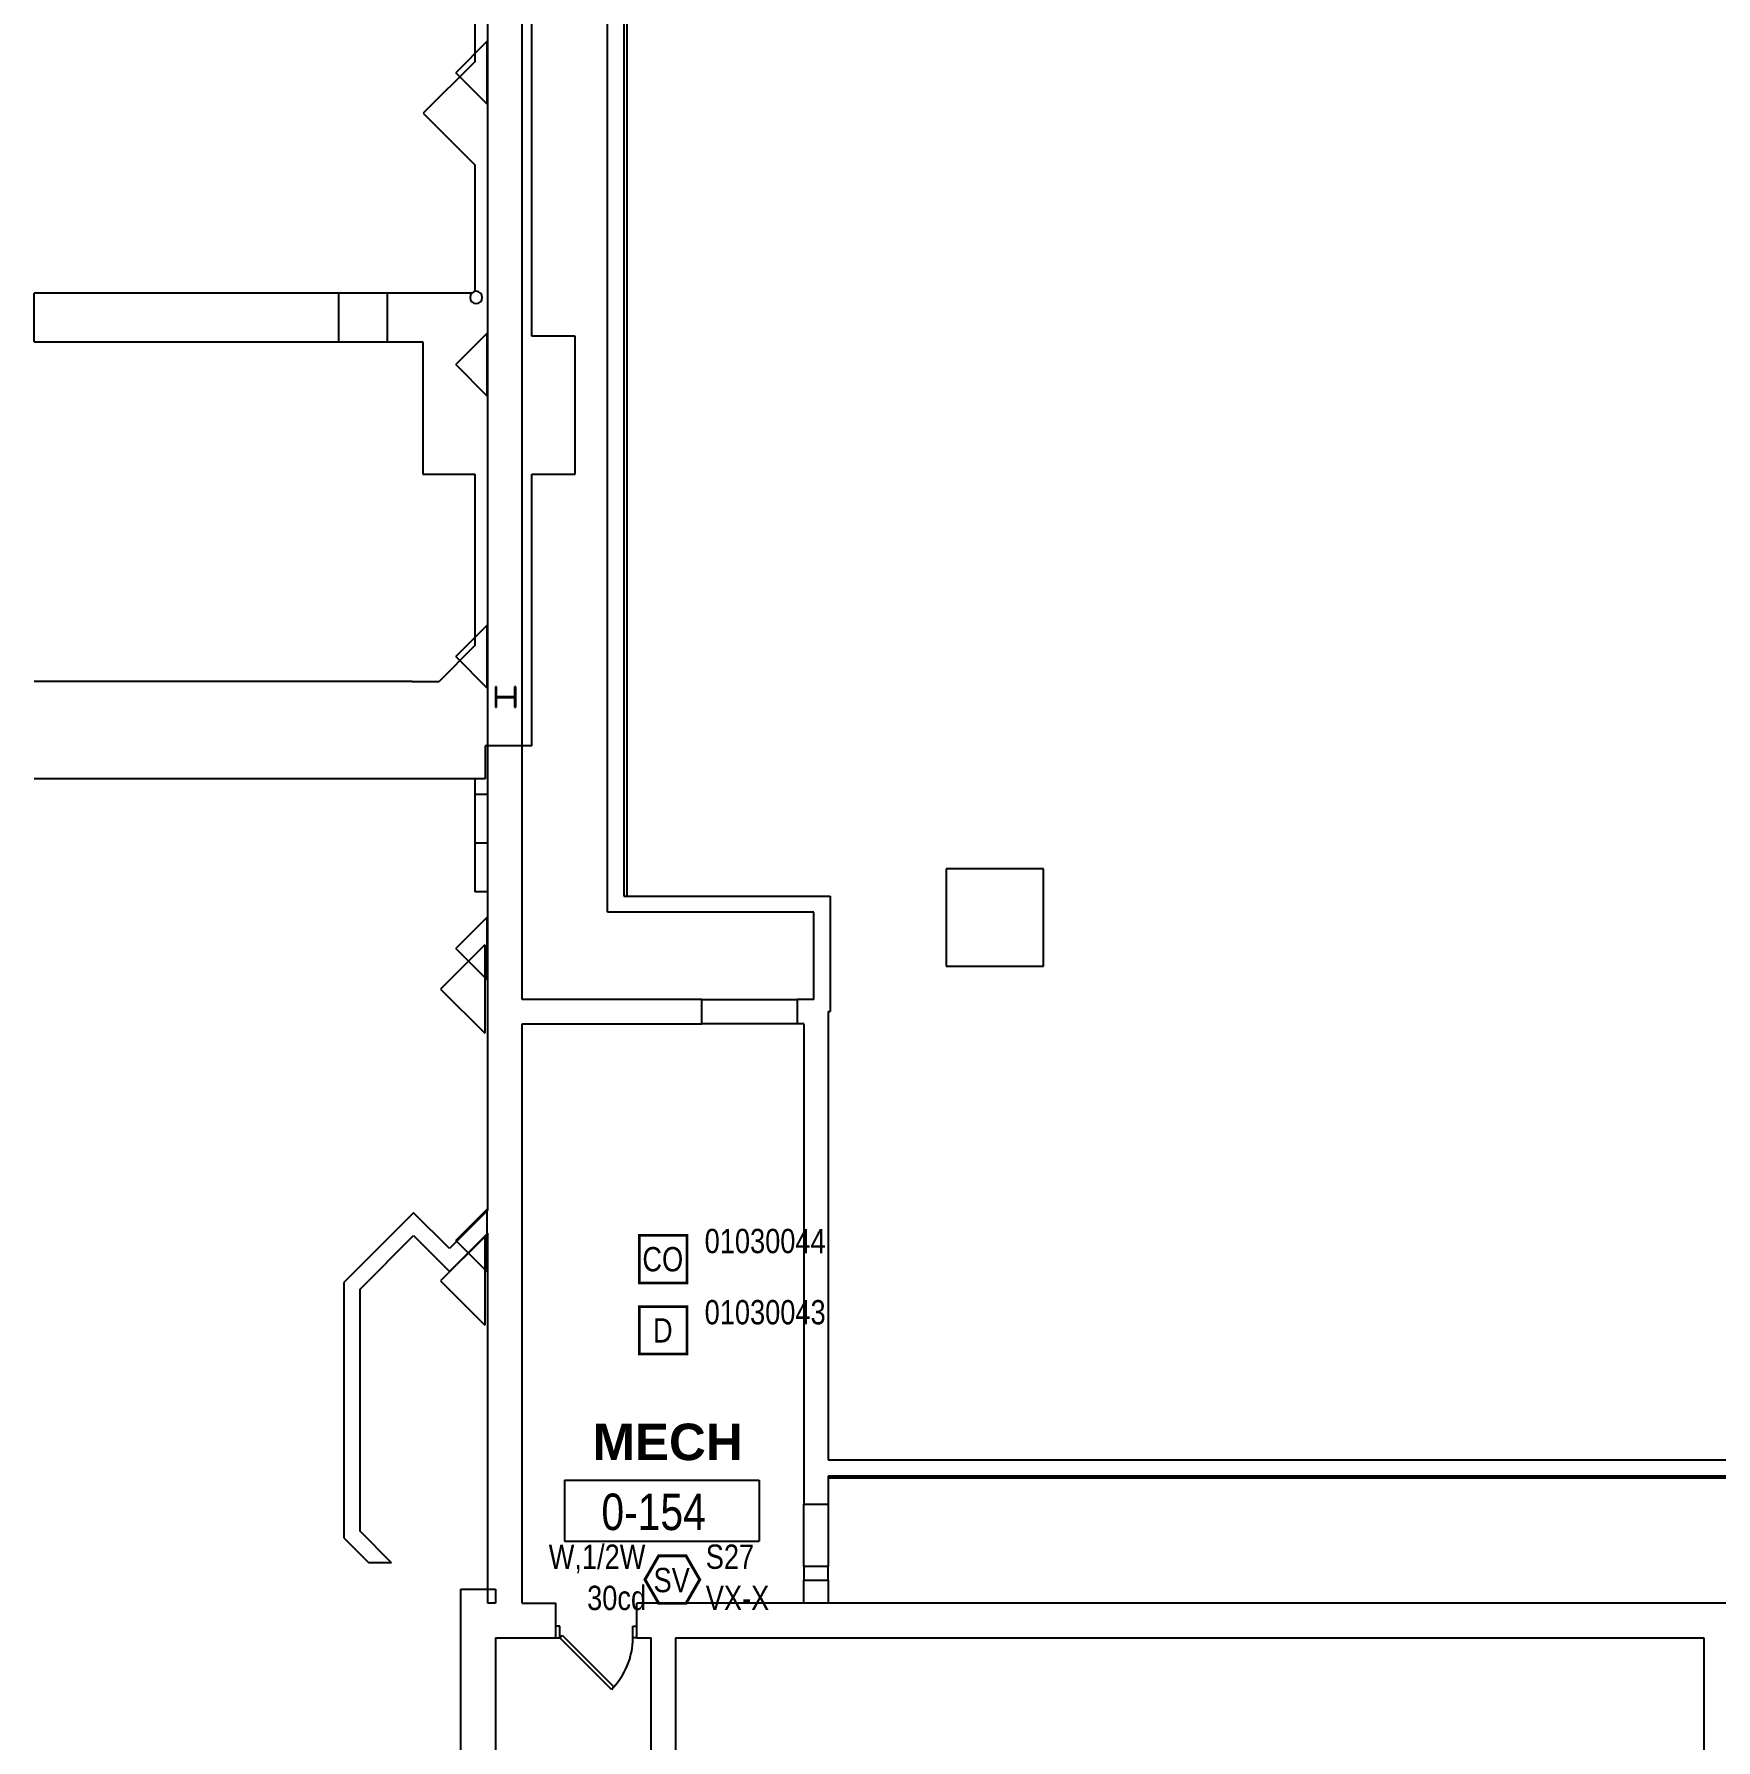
# Model space of a CAD drawing. Header units: inches. Extents: x 3516 to 15434, y -1454 to 5991.
# Drawn here: x 7832 to 8661, y -241 to 600 of the extents above; entities that cross this region are included whole.
import ezdxf
from ezdxf.enums import TextEntityAlignment as Align

# ---------------------------------------------------------------- set-up
doc = ezdxf.new("R2010")
doc.units = ezdxf.units.IN
doc.header["$LTSCALE"] = 0.25
doc.header["$MEASUREMENT"] = 0
for name, color, linetype in [('BACKGROUND', 8, 'Continuous'), ('CO DETECTOR', 1, 'Continuous'), ('HEAT DETECTOR', 1, 'Continuous'), ('SPEAKER STROBE', 1, 'Continuous')]:
    doc.layers.add(name, color=color, linetype=linetype)
doc.styles.add('Arial', font='arial.ttf', dxfattribs={"width": 0.8})
doc.styles.add('Arial_B_1', font='arialbd.ttf', dxfattribs={"height": 0.09375})

# ---------------------------------------------------------------- blocks, each defined once
blk = doc.blocks.new('SIGA-HRD')
at = {"layer": 'HEAT DETECTOR', "const_width": 1.3}
blk.add_lwpolyline([(-11.5, -11.68), (-11.5, 11.7), (11.89, 11.7), (11.89, -11.68)], close=True, dxfattribs=at)
at = {"layer": 'HEAT DETECTOR', "style": 'Arial', "width": 0.8}
blk.add_text('D', height=12, dxfattribs=at).set_placement((0, 0), align=Align.MIDDLE)
for tag, p in [('ADDRESS', (20.64, 8.96)), ('ZONE', (20.64, -8.58))]:
    blk.add_attdef(tag, text='', height=12, dxfattribs=at).set_placement(p, align=Align.MIDDLE_LEFT)
blk.add_attdef('SUBSCRIPT', text='', height=12, dxfattribs=at).set_placement((-16.56, -9.02), align=Align.MIDDLE_RIGHT)
blk = doc.blocks.new('SIGA-COD')
at = {"layer": 'CO DETECTOR', "const_width": 1.3}
blk.add_lwpolyline([(-11.5, -11.68), (-11.5, 11.7), (11.89, 11.7), (11.89, -11.68)], close=True, dxfattribs=at)
at = {"layer": 'CO DETECTOR', "style": 'Arial', "width": 0.8}
blk.add_text('CO', height=12, dxfattribs=at).set_placement((0, 0), align=Align.MIDDLE)
for tag, p in [('ADDRESS', (20.64, 8.96)), ('ZONE', (20.64, -8.58))]:
    blk.add_attdef(tag, text='', height=12, dxfattribs=at).set_placement(p, align=Align.MIDDLE_LEFT)
blk.add_attdef('SUBSCRIPT', text='', height=12, dxfattribs=at).set_placement((-16.56, -9.02), align=Align.MIDDLE_RIGHT)
blk = doc.blocks.new('G4-S7VM')
at = {"layer": 'SPEAKER STROBE', "const_width": 1.46}
blk.add_lwpolyline([(13.83, 0.21), (7.08, 11.9), (-6.42, 11.9), (-13.17, 0.21), (-6.42, -11.49), (7.08, -11.49)], close=True, dxfattribs=at)
at = {"layer": 'SPEAKER STROBE', "style": 'Arial', "width": 0.8}
blk.add_text('SV', height=12, dxfattribs=at).set_placement((0, 0), align=Align.MIDDLE)
for tag, p in [('W', (-12.95, 11.52)), ('CANDELA', (-12.62, -8.82)), ('1/2W', (-12.62, -29.16))]:
    blk.add_attdef(tag, text='', height=12, dxfattribs=at).set_placement(p, align=Align.MIDDLE_RIGHT)
for tag, p in [('Speaker_Circuit', (16.8, 11.52)), ('Visual_Circuit', (16.8, -8.82))]:
    blk.add_attdef(tag, text='', height=12, dxfattribs=at).set_placement(p, align=Align.MIDDLE_LEFT)

msp = doc.modelspace()

# ---------------------------------------------------------------- linework, layer by layer
at = {"layer": 'BACKGROUND'}
for p, q in [((8055.52, 20.36), (8055.52, 1164.2)), ((8072.52, 124.34), (8072.52, 1147.2)), ((8114.52, 167.34), (8114.52, 1023.84)), ((8122.52, 1023.84), (8122.52, 175.34)), ((8124.14, 175.34), (8124.14, 996.95)), ((8049.14, 678.45), (8049.14, 586.89)), ((8077.14, 583.28), (8077.14, 678.45)), ((8055.27, 596.95), (8039.77, 581.45)), ((8055.27, 565.95), (8055.27, 596.95)), ((8049.14, 586.89), (8023.7, 561.45)), ((8055.27, 565.95), (8039.77, 581.45)), ((8077.14, 539.66), (8077.14, 583.28)), ((8023.7, 561.45), (8049.14, 536.01)), ((8077.14, 451.45), (8077.14, 539.66)), ((8049.14, 536.01), (8049.14, 473.53)), ((7831.82, 448.7), (7831.82, 472.7)), ((7982.02, 472.7), (7831.82, 472.7)), ((7982.02, 448.7), (7982.02, 472.7)), ((8006.02, 472.7), (7982.02, 472.7)), ((8006.02, 448.7), (8006.02, 472.7)), ((8047.66, 472.7), (8006.02, 472.7)), ((7831.82, 448.7), (7982.02, 448.7)), ((7982.02, 448.7), (8006.02, 448.7)), ((8006.02, 448.7), (8023.52, 448.7)), ((8023.52, 448.7), (8023.52, 383.45)), ((8055.27, 452.95), (8039.77, 437.45)), ((8055.27, 421.95), (8055.27, 452.95)), ((8098.52, 451.45), (8077.14, 451.45)), ((8098.52, 383.45), (8098.52, 451.45)), ((8055.27, 421.95), (8039.77, 437.45)), ((8023.52, 383.45), (8049.14, 383.45)), ((8049.14, 383.45), (8049.14, 298.89)), ((8077.14, 383.45), (8098.52, 383.45)), ((8077.14, 295.28), (8077.14, 383.45)), ((8055.27, 308.95), (8039.77, 293.45)), ((8055.27, 277.95), (8055.27, 308.95)), ((8049.14, 298.89), (8031.45, 281.2)), ((8077.14, 251.62), (8077.14, 295.28)), ((8055.27, 277.95), (8039.77, 293.45)), ((8018.27, 281.2), (7831.82, 281.2)), ((8018.27, 281.2), (8031.45, 281.2)), ((8059.27, 278.45), (8059.27, 268.45)), ((8059.83, 278.45), (8059.27, 278.45)), ((8059.83, 273.62), (8059.83, 278.45)), ((8069.27, 278.45), (8068.71, 278.45)), ((8068.71, 278.45), (8068.71, 273.62)), ((8069.27, 268.45), (8069.27, 278.45)), ((8068.71, 273.62), (8059.83, 273.62)), ((8059.83, 268.45), (8059.83, 273.28)), ((8059.83, 273.28), (8068.71, 273.28)), ((8068.71, 273.28), (8068.71, 268.45)), ((8059.27, 268.45), (8059.83, 268.45)), ((8068.71, 268.45), (8069.27, 268.45)), ((8077.14, 249.45), (8054.27, 249.45)), ((8054.27, 249.45), (8054.27, 233.2)), ((8077.14, 249.45), (8077.14, 251.62)), ((8018.27, 233.2), (7831.82, 233.2)), ((8054.27, 233.2), (8018.27, 233.2)), ((8049.14, 233.2), (8049.14, 225.45)), ((8049.14, 225.45), (8049.14, 201.45)), ((8055.52, 225.45), (8049.14, 225.45)), ((8049.14, 201.45), (8049.14, 177.45)), ((8055.52, 201.45), (8049.14, 201.45)), ((8329.52, 188.7), (8281.52, 188.7)), ((8281.52, 188.7), (8281.52, 140.7)), ((8329.52, 140.7), (8329.52, 188.7)), ((8055.52, 177.45), (8049.14, 177.45)), ((8122.52, 175.34), (8224.27, 175.34)), ((8224.27, 175.34), (8224.27, 118.34)), ((8055.27, 164.95), (8039.77, 149.45)), ((8055.27, 133.95), (8055.27, 164.95)), ((8216.27, 167.34), (8114.52, 167.34)), ((8216.27, 124.34), (8216.27, 167.34)), ((8054.02, 151.28), (8032.19, 129.45)), ((8055.27, 133.95), (8039.77, 149.45)), ((8054.02, 151.28), (8054.02, 107.62)), ((8281.52, 140.7), (8329.52, 140.7)), ((8032.19, 129.45), (8054.02, 107.62)), ((8160.99, 124.34), (8072.52, 124.34)), ((8160.99, 112.34), (8160.99, 124.34)), ((8160.99, 124.34), (8208.27, 124.34)), ((8216.27, 124.34), (8208.27, 124.34)), ((8208.27, 112.34), (8208.27, 124.34)), ((8223.27, 118.34), (8224.27, 118.34)), ((8223.27, 118.34), (8223.27, -102.8)), ((8072.52, -173.55), (8072.52, 112.34)), ((8072.52, 112.34), (8160.99, 112.34)), ((8208.27, 112.34), (8160.99, 112.34)), ((8211.27, 112.34), (8208.27, 112.34)), ((8211.27, 112.34), (8211.27, -124.59)), ((8018.95, 19.15), (7984.51, -15.29)), ((8036.63, 1.47), (8018.95, 19.15)), ((8055.52, 20.36), (8036.63, 1.47)), ((8055.27, 20.95), (8039.77, 5.45)), ((8055.27, -10.05), (8055.27, 20.95)), ((8036.63, -9.84), (8055.52, 9.04)), ((8055.52, -173.55), (8055.52, 9.04)), ((7992.51, -18.61), (8018.95, 7.83)), ((8018.95, 7.83), (8036.63, -9.84)), ((8054.02, 7.28), (8032.19, -14.55)), ((8055.27, -10.05), (8039.77, 5.45)), ((8054.02, 7.28), (8054.02, -36.38)), ((7984.51, -15.29), (7984.51, -141.29)), ((8032.19, -14.55), (8054.02, -36.38)), ((7992.51, -137.98), (7992.51, -18.61)), ((8223.27, -102.8), (8913.02, -102.8)), ((8093.33, -112.83), (8189.33, -112.83)), ((8093.33, -112.83), (8093.33, -142.83)), ((8189.33, -112.83), (8189.33, -142.83)), ((8921.02, -110.8), (8223.27, -110.8)), ((8223.27, -110.8), (8223.27, -124.59)), ((8913.02, -111.8), (8223.27, -111.8)), ((8211.27, -155.16), (8211.27, -124.59)), ((8211.27, -124.59), (8223.27, -124.59)), ((8223.27, -124.59), (8223.27, -155.16)), ((7984.51, -141.29), (7996.77, -153.55)), ((8008.08, -153.55), (7992.51, -137.98)), ((8093.33, -142.83), (8189.33, -142.83)), ((8008.08, -153.55), (7996.77, -153.55)), ((8211.27, -155.16), (8211.27, -162.05)), ((8211.27, -155.16), (8223.27, -155.16)), ((8223.27, -162.05), (8223.27, -155.16)), ((8042.27, -568.05), (8042.27, -166.55)), ((8042.27, -166.55), (8059.27, -166.55)), ((8059.27, -166.55), (8059.27, -173.55)), ((8211.27, -173.55), (8211.27, -162.05)), ((8211.27, -162.05), (8223.27, -162.05)), ((8223.27, -162.05), (8223.27, -173.55)), ((8059.27, -173.55), (8055.52, -173.55)), ((8072.52, -173.55), (8089.02, -173.55)), ((8089.02, -190.55), (8089.02, -173.55)), ((8961.17, -173.55), (8129.02, -173.55)), ((8129.02, -190.55), (8129.02, -173.55)), ((8091.02, -184.8), (8089.02, -184.8)), ((8091.02, -190.55), (8091.02, -184.8)), ((8127.02, -184.8), (8129.02, -184.8)), ((8127.02, -190.55), (8127.02, -184.8)), ((8059.27, -190.55), (8089.02, -190.55)), ((8059.27, -190.55), (8059.27, -568.05)), ((8089.02, -190.55), (8091.02, -190.55)), ((8091.02, -190.55), (8092.25, -189.31)), ((8116.47, -216.01), (8091.02, -190.55)), ((8092.25, -189.31), (8117.71, -214.77)), ((8129.02, -190.55), (8127.02, -190.55)), ((8129.02, -190.55), (8136.02, -190.55)), ((8136.02, -311.8), (8136.02, -190.55)), ((8148.02, -190.55), (8655.02, -190.55)), ((8148.02, -190.55), (8148.02, -311.8)), ((8655.02, -190.55), (8655.02, -385.8)), ((8117.71, -214.77), (8116.47, -216.01))]:
    msp.add_line(p, q, dxfattribs=at)
for centre, radius, start, end in [((8049.81, 470.62), 3, 0, 180), ((8049.81, 470.62), 3, 180, 0), ((8091.02, -190.55), 36, 315, 0)]:
    msp.add_arc(centre, radius, start, end, dxfattribs=at)

# ---------------------------------------------------------------- block references
at = {"layer": 'CO DETECTOR'}
msp.add_blockref('SIGA-COD', (8141.79, -3.79), dxfattribs=at).add_auto_attribs({'ADDRESS': '01030044'})
at = {"layer": 'HEAT DETECTOR'}
msp.add_blockref('SIGA-HRD', (8141.79, -38.9), dxfattribs=at).add_auto_attribs({'ADDRESS': '01030043'})
at = {"layer": 'SPEAKER STROBE'}
msp.add_blockref('G4-S7VM', (8146.17, -162.06), dxfattribs=at).add_auto_attribs({'W': 'W,1/2W', 'Speaker_Circuit': 'S27', 'Visual_Circuit': 'VX-X', 'CANDELA': '30cd'})

# ---------------------------------------------------------------- texts
at = {"layer": 'BACKGROUND', "char_height": 18, "attachment_point": 1}
for s, insert, width, style in [('MECH', (8107.13, -84.92), 82.3554, 'Arial_B_1'), ('0-154', (8111.53, -119.41), 70.3566, 'Arial')]:
    msp.add_mtext(s, dxfattribs=dict(at, insert=insert, width=width, style=style))

doc.saveas('drawing.dxf')
